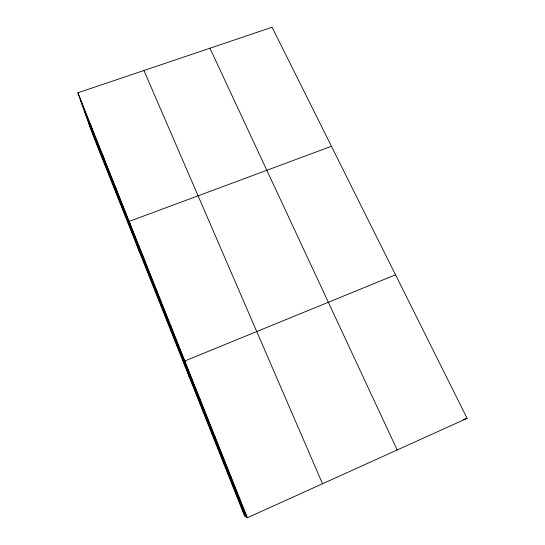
<?xml version="1.0" encoding="UTF-8"?>
<svg xmlns="http://www.w3.org/2000/svg" width="545" height="545" viewBox="0 0 545 545"><rect width="100%" height="100%" fill="white"/><g stroke="black" fill="none" stroke-linecap="round" stroke-linejoin="round"><path stroke-width="0.82" d="M230.855 477.229L231.019 476.766M247.369 517.75L467.113 418.342L272.078 27.25L77.887 92.793L92.466 133.9L244.453 515.74L247.369 517.75L77.887 92.793M395.527 274.796L184.837 360.96L189.033 376.513M331.442 146.292L129.172 221.399L139.064 250.966M463.318 419.623L467.113 418.342M209.934 48.226L397.189 449.979M143.935 70.496L322.517 483.756M80.285 99.565L246.878 517.416M84.55 111.582L246.02 516.823M88.685 123.238L245.196 516.251M90.184 123.633L92.412 129.976M102.821 155.325L104.865 161.211M115.812 187.902L117.659 193.305M142.511 254.828L143.928 259.195M156.217 289.204L157.416 293.012M170.319 324.568L171.273 327.783M199.777 398.422L200.206 400.343M215.166 437.008L215.302 438.221"/></g></svg>
